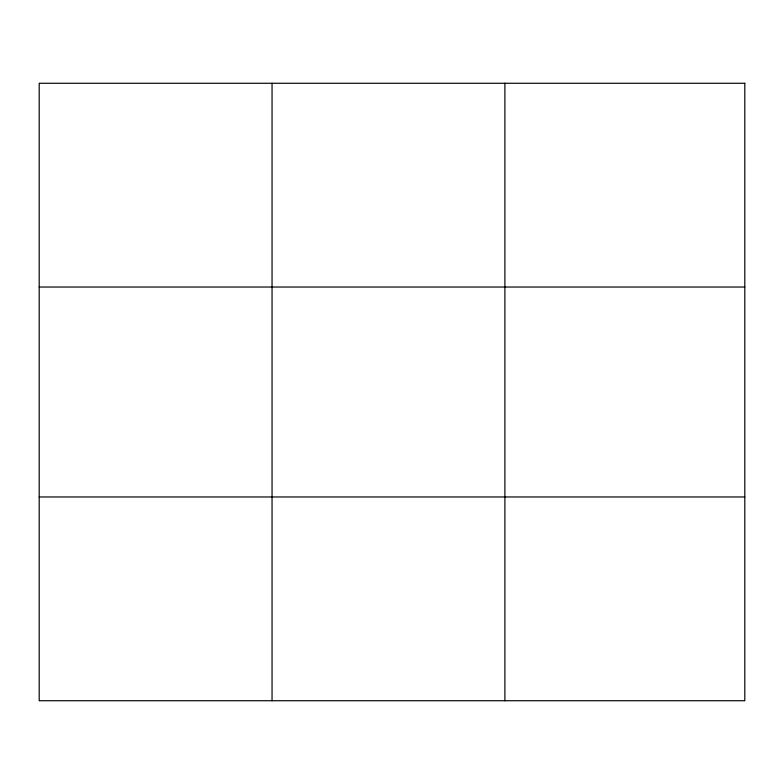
<?xml version="1.0" encoding="UTF-8"?>
<svg xmlns="http://www.w3.org/2000/svg" width="784" height="784" viewBox="0 0 784 784"><rect width="100%" height="100%" fill="white"/><g stroke="black" fill="none" stroke-linecap="round" stroke-linejoin="round"><path stroke-width="1.18" d="M272.048 83.271L272.048 700.729M504.896 83.271L504.896 700.729M39.2 287.032L744.8 287.032M39.2 496.968L744.8 496.968M744.8 83.271L744.8 700.729L39.2 700.729L39.2 83.271L744.8 83.271"/></g></svg>
